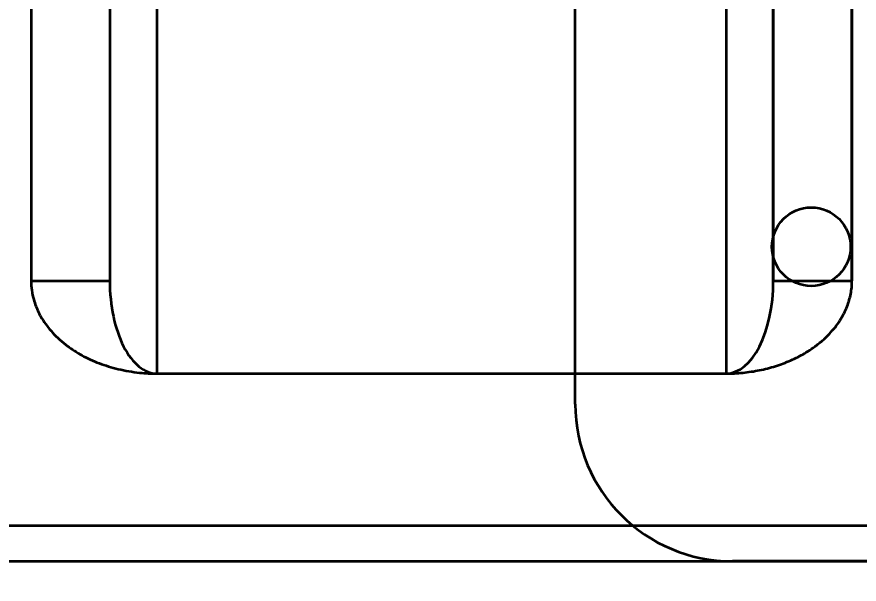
# Model space of a CAD drawing. Header units: millimetres. Extents: x -178 to 3694, y -325 to 1836.
# Drawn here: x 1351.5 to 1405.1, y 48.5 to 84.6 of the extents above; entities that cross this region are included whole.
import ezdxf

# ---------------------------------------------------------------- set-up
doc = ezdxf.new("R2010")
doc.units = ezdxf.units.MM
doc.styles.get("Standard").update_dxf_attribs({"font": 'arial.ttf'})
doc.dimstyles.new('CGJ', dxfattribs={"dimscale": 13, "dimtxt": 2.25, "dimasz": 2.25, "dimexe": 1, "dimexo": 1.25, "dimgap": 1.15, "dimtad": 1, "dimtoh": 1, "dimdec": 1, "dimdsep": 46, "dimtxsty": 'Standard', "dimcen": 0, "dimclrd": 2, "dimclre": 2, "dimclrt": 2, "dimadec": 0, "dimazin": 0, "dimtfac": 1, "dimtdec": 1, "dimtmove": 0, "dimatfit": 0, "dimfxl": 1, "dimtolj": 1, "dimtzin": 0, "dimlwe": -1, "dimarcsym": 2})

# ---------------------------------------------------------------- blocks, each defined once
blk = doc.blocks.new('*D57')
at = {"color": 2, "transparency": 16777216}
for p, q in [((0.015, 8.75), (0.015, -153.5)), ((1500.015, 8.75), (1500.015, -153.5))]:
    blk.add_line(p, q, dxfattribs=at)
at = {"color": 2, "lineweight": -2, "transparency": 16777216}
blk.add_line((29.265, -140.5), (1470.765, -140.5), dxfattribs=at)
at = {"color": 2, "transparency": 16777216}
for points in [[(29.265, -135.625), (29.265, -145.375), (0.015, -140.5)], [(1470.765, -135.625), (1470.765, -145.375), (1500.015, -140.5)]]:
    blk.add_solid(points, dxfattribs=at)
at = {"layer": 'Defpoints', "color": 0, "transparency": 16777216}
for p in [(0.015, 25), (1500.015, 25), (1500.015, -140.5)]:
    blk.add_point(p, dxfattribs=at)
at = {"color": 2, "transparency": 16777216, "insert": (750.015, -110.416), "char_height": 29.25, "attachment_point": 5}
blk.add_mtext('\\A1;1200 / 1350 / 1500 / 1650 / 1800', dxfattribs=at)

msp = doc.modelspace()

# ---------------------------------------------------------------- linework, layer by layer
at = {"color": 7, "linetype": 'Continuous', "lineweight": 35}
for p, q in [((1387.015, 60), (1387.015, 540)), ((1387.015, 60), (1387.015, 540)), ((1352.429, 532.172), (1352.429, 67.828)), ((1404.601, 532.172), (1404.601, 67.828)), ((1357.429, 263), (1357.429, 67.828)), ((1360.429, 263), (1360.429, 61.938)), ((1360.429, 263), (1360.429, 61.938)), ((1396.601, 263), (1396.601, 61.938)), ((1396.601, 263), (1396.601, 61.938)), ((1399.601, 263), (1399.601, 67.828)), ((1352.429, 101.2), (1352.429, 67.828)), ((1357.429, 101.2), (1357.429, 67.828)), ((1399.601, 67.828), (1399.601, 101.2)), ((1404.601, 67.828), (1404.601, 101.2)), ((1352.429, 67.828), (1357.429, 67.828)), ((1399.601, 67.828), (1404.601, 67.828)), ((1360.429, 61.938), (1396.601, 61.938)), ((1360.429, 61.938), (1396.601, 61.938)), ((1338.515, 52.27), (1418.515, 52.27)), ((1338.515, 50), (1418.515, 50)), ((1420.015, 50), (1397.015, 50)), ((1420.015, 50), (1397.015, 50))]:
    msp.add_line(p, q, dxfattribs=at)
msp.add_circle((1402.015, 70), 2.5, dxfattribs=at)
msp.add_circle((1402.015, 70), 2.5, dxfattribs=at)
msp.add_arc((1397.015, 60), 10, 180, 270, dxfattribs=at)
msp.add_arc((1397.015, 60), 10, 180, 270, dxfattribs=at)
for centre, start_param, end_param in [((1360.429, 67.828), 1.570796, 3.141593), ((1396.601, 67.828), 3.141593, 4.712389)]:
    msp.add_ellipse(centre, major_axis=(0, 5.889), ratio=0.5094, start_param=start_param, end_param=end_param, dxfattribs=at)
for points, knots in [([(1352.429, 67.828), (1352.437, 67.628), (1352.453, 67.229), (1352.569, 66.697), (1352.721, 66.232), (1352.894, 65.834), (1353.122, 65.416), (1353.414, 64.981), (1353.787, 64.531), (1354.224, 64.097), (1354.693, 63.712), (1355.174, 63.379), (1355.659, 63.092), (1356.186, 62.827), (1356.751, 62.59), (1357.345, 62.387), (1357.971, 62.216), (1358.633, 62.081), (1359.273, 61.994), (1359.874, 61.946), (1360.244, 61.941), (1360.429, 61.938)], [0, 0, 0, 0, 0.071466, 0.14293, 0.191972, 0.241056, 0.290094, 0.349373, 0.408647, 0.469522, 0.530388, 0.578425, 0.626458, 0.675781, 0.725098, 0.773222, 0.82134, 0.87139, 0.921435, 0.960573, 1, 1, 1, 1]), ([(1396.601, 61.938), (1396.781, 61.941), (1397.142, 61.946), (1397.679, 61.988), (1398.209, 62.054), (1398.732, 62.146), (1399.246, 62.265), (1399.75, 62.409), (1400.238, 62.577), (1400.71, 62.769), (1401.16, 62.983), (1401.605, 63.226), (1402.035, 63.498), (1402.45, 63.801), (1402.83, 64.123), (1403.194, 64.481), (1403.532, 64.873), (1403.839, 65.303), (1404.095, 65.747), (1404.291, 66.182), (1404.433, 66.603), (1404.53, 67.007), (1404.59, 67.416), (1404.598, 67.69), (1404.601, 67.828)], [0, 0, 0, 0, 0.038153, 0.0765744, 0.1148524, 0.1531322, 0.1924275, 0.2317255, 0.271932, 0.3121416, 0.3532381, 0.3943376, 0.4405836, 0.4868335, 0.5340262, 0.5812221, 0.6364818, 0.6917454, 0.7481559, 0.8045691, 0.85311, 0.9016517, 0.9508257, 1, 1, 1, 1])]:
    msp.add_open_spline(points, degree=3, knots=knots, dxfattribs=at)

# ---------------------------------------------------------------- dimensions: what is measured, and where the dimension line sits
dim = msp.add_linear_dim(base=(1500.015, -140.5), p1=(0.015, 25), p2=(1500.015, 25), angle=180, text='1200 / 1350 / <> / 1650 / 1800', dimstyle='CGJ')
dim.commit()
dim.dimension.update_dxf_attribs({"geometry": '*D57', "text_midpoint": (750.015, -140.5), "dimtype": 160})

doc.saveas('drawing.dxf')
